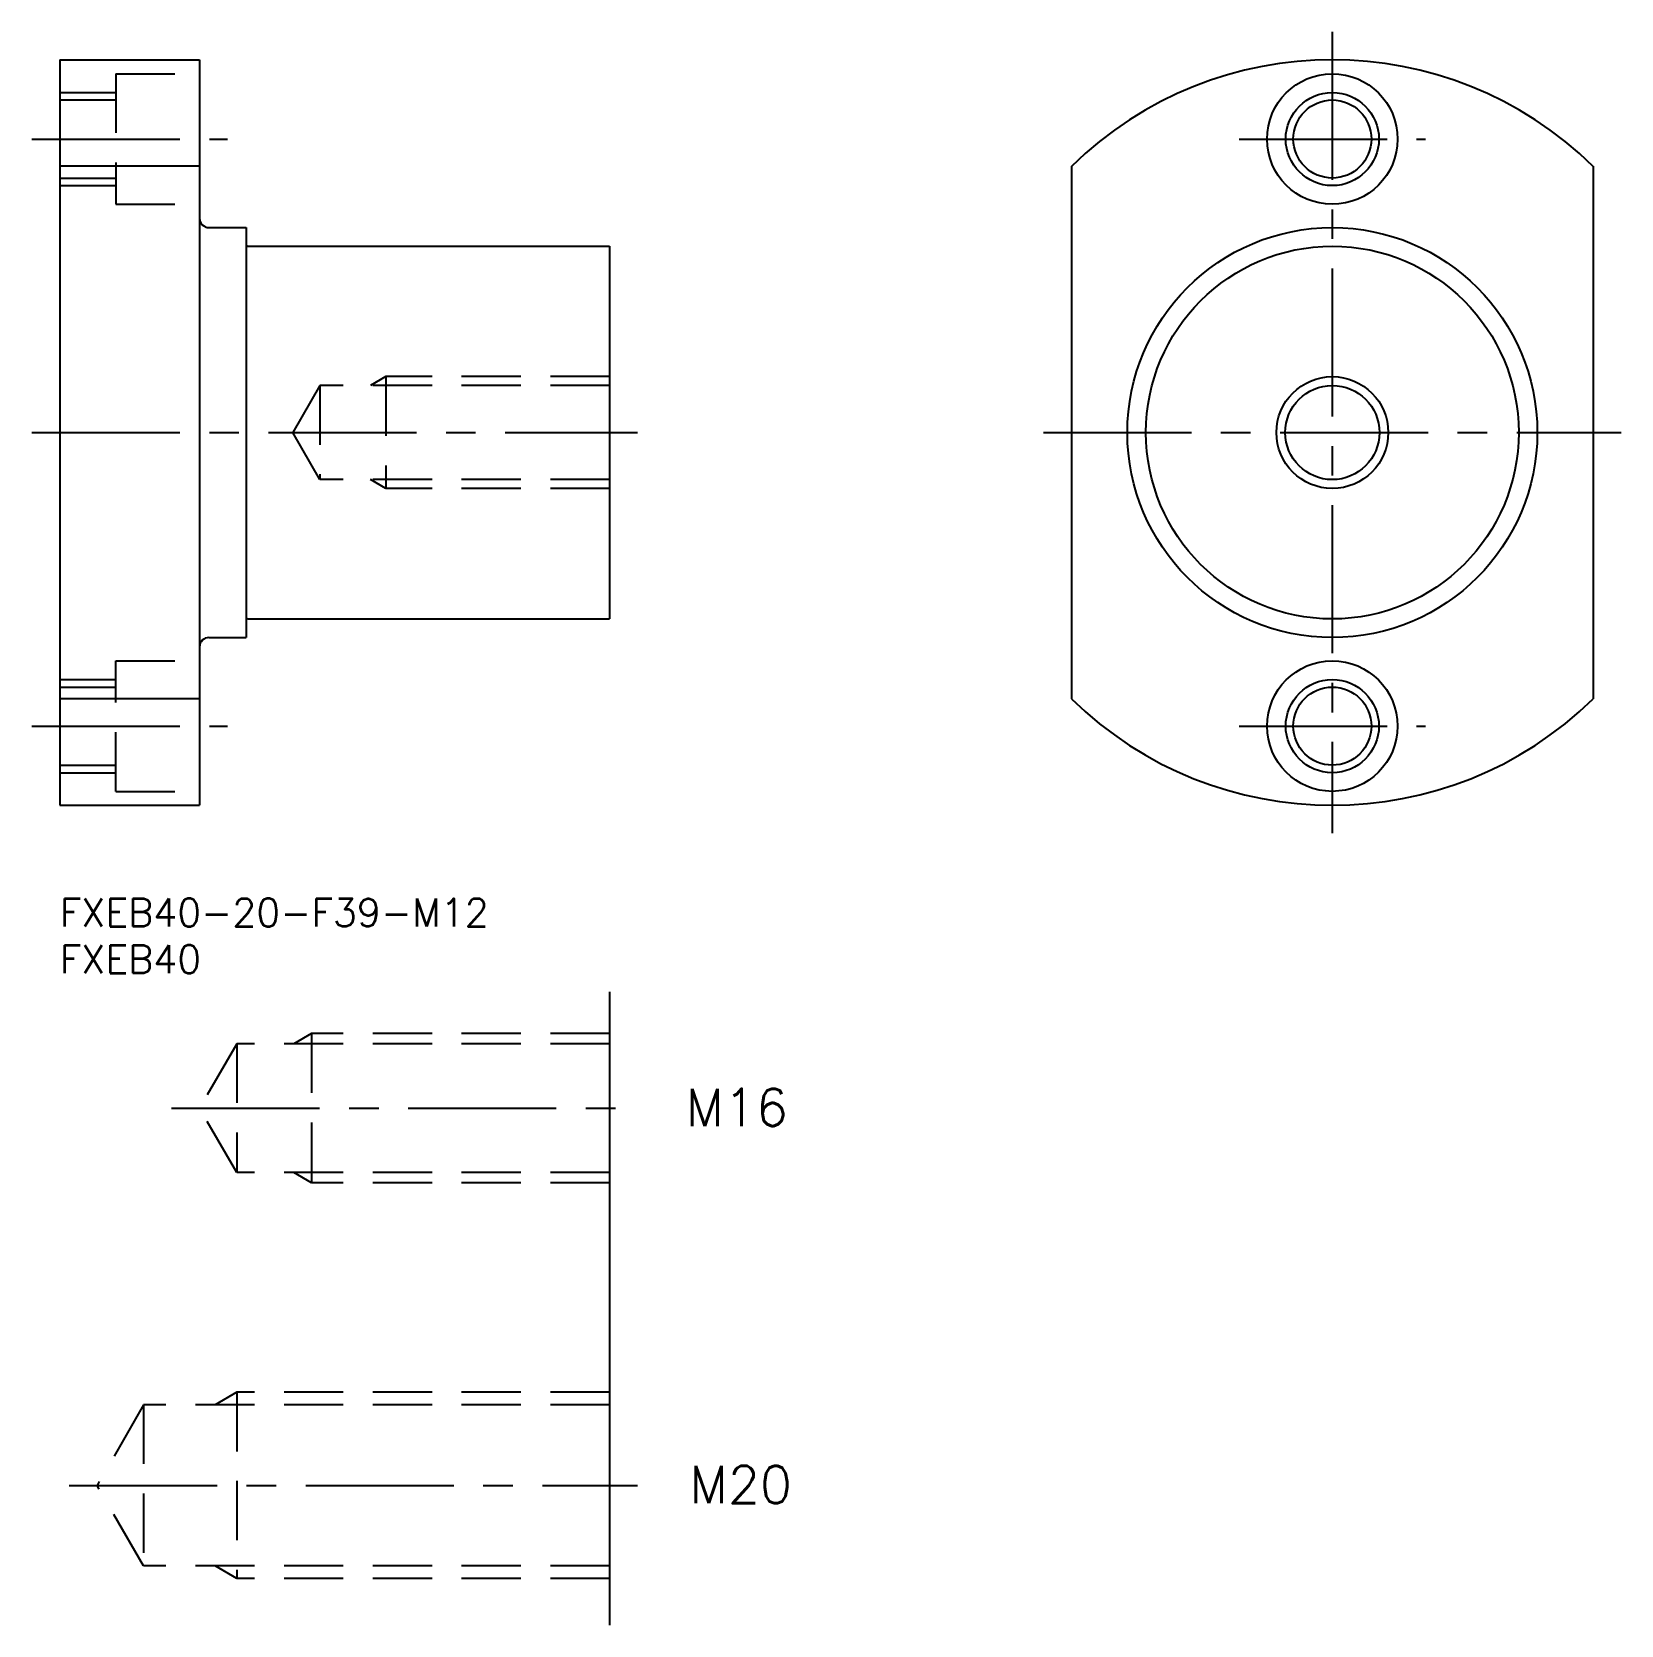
# Model space of a CAD drawing. Extents: x -3 to 168, y -78 to 93.
import ezdxf

# ---------------------------------------------------------------- set-up
doc = ezdxf.new("R2010")
doc.units = 0
doc.header["$LTSCALE"] = 0.5
doc.linetypes.add('CENTER', pattern=[50.8, 31.75, -6.35, 6.35, -6.35])
doc.linetypes.add('DASHED', pattern=[19.05, 12.7, -6.35])
for name, color, linetype in [('MSM_CENTER', 1, 'CENTER'), ('MSM_CONTINUOUS', 7, 'CONTINUOUS'), ('MSM_DASHED', 4, 'DASHED'), ('MSM_NARROW', 5, 'CONTINUOUS'), ('MSM_PART_NUMBER', 7, 'CONTINUOUS')]:
    doc.layers.add(name, color=color, linetype=linetype)
doc.styles.get("Standard").update_dxf_attribs({"font": 'txt.shx', "height": 3, "bigfont": 'bigfont.shx'})

# ---------------------------------------------------------------- blocks, each defined once
blk = doc.blocks.new('*U6')
at = {"layer": 'MSM_PART_NUMBER'}
blk.add_text('FXEB40-20-F39-M12', height=3, dxfattribs=at).set_placement((0, -3))
blk = doc.blocks.new('*U7')
at = {"layer": 'MSM_PART_NUMBER'}
blk.add_text('FXEB40', height=3, dxfattribs=at).set_placement((0, -8))

msp = doc.modelspace()

# ---------------------------------------------------------------- linework, layer by layer
at = {"layer": 'MSM_CENTER'}
for p, q in [((136.57, 93), (136.57, 7)), ((-3, 81.5), (18, 81.5)), ((126.57, 81.5), (146.57, 81.5)), ((-3, 50), (62, 50)), ((105.57, 50), (167.57, 50)), ((-3, 18.5), (18, 18.5)), ((126.57, 18.5), (146.57, 18.5)), ((12, -22.5), (62, -22.5)), ((1, -62.98), (62, -62.98))]:
    msp.add_line(p, q, dxfattribs=at)
at = {"layer": 'MSM_CONTINUOUS'}
for p, q in [((0, 90), (0, 10)), ((0, 90), (15, 90)), ((15, 90), (15, 10)), ((15, 78.57), (0, 78.57)), ((108.57, 78.57), (108.57, 21.43)), ((164.57, 78.57), (164.57, 21.43)), ((16, 72), (20, 72)), ((20, 72), (20, 28)), ((15, 70.5), (15, 70.5)), ((20.2, 70), (59, 70)), ((59, 70), (59, 30)), ((15, 50), (15, 50)), ((15, 29.5), (15, 29.5)), ((20.2, 30), (59, 30)), ((16, 28), (20, 28)), ((15, 21.43), (0, 21.43)), ((0, 10), (15, 10)), ((59, -10), (59, -77.98))]:
    msp.add_line(p, q, dxfattribs=at)
for centre, radius in [((136.57, 81.5), 7), ((136.57, 81.5), 4.19), ((136.57, 50), 22), ((136.57, 50), 20), ((136.57, 50), 5.05), ((136.57, 18.5), 7), ((136.57, 18.5), 4.19)]:
    msp.add_circle(centre, radius, dxfattribs=at)
for centre, radius, start, end in [((136.57, 50), 40, 45.573, 134.427), ((16, 73), 1, 180, 270), ((20.2, 70.2), 0.2, 180, 270), ((20.2, 29.8), 0.2, 90, 180), ((16, 27), 1, 90, 180), ((136.57, 50), 40, 225.573, 314.427)]:
    msp.add_arc(centre, radius, start, end, dxfattribs=at)
at = {"layer": 'MSM_DASHED'}
for p, q in [((6, 88.5), (6, 74.5)), ((6, 88.5), (15, 88.5)), ((0, 86.5), (6, 86.5)), ((0, 85.69), (6, 85.69)), ((0, 77.31), (6, 77.31)), ((0, 76.5), (6, 76.5)), ((6, 74.5), (15, 74.5)), ((27.92, 55.05), (25, 50)), ((27.92, 55.05), (27.92, 44.95)), ((59, 55.05), (27.92, 55.05)), ((35, 56), (33.36, 55.05)), ((35, 56), (35, 44)), ((59, 56), (35, 56)), ((27.92, 44.95), (25, 50)), ((59, 44.95), (27.92, 44.95)), ((35, 44), (33.36, 44.95)), ((59, 44), (35, 44)), ((6, 11.5), (6, 25.5)), ((6, 25.5), (15, 25.5)), ((0, 23.5), (6, 23.5)), ((0, 22.69), (6, 22.69)), ((0, 14.31), (6, 14.31)), ((0, 13.5), (6, 13.5)), ((6, 11.5), (15, 11.5)), ((27, -14.5), (25.13, -15.58)), ((59, -14.5), (27, -14.5)), ((27, -14.5), (27, -30.5)), ((18.99, -15.58), (15, -22.5)), ((59, -15.58), (18.99, -15.58)), ((18.99, -15.58), (18.99, -29.42)), ((18.99, -29.42), (15, -22.5)), ((59, -29.42), (18.99, -29.42)), ((27, -30.5), (25.13, -29.42)), ((59, -30.5), (27, -30.5)), ((19, -52.98), (16.66, -54.33)), ((59, -52.98), (19, -52.98)), ((19, -52.98), (19, -72.98)), ((8.99, -54.33), (4, -62.98)), ((59, -54.33), (8.99, -54.33)), ((8.99, -54.33), (8.99, -71.62)), ((8.99, -71.62), (4, -62.98)), ((59, -71.62), (8.99, -71.62)), ((19, -72.98), (16.66, -71.62)), ((59, -72.98), (19, -72.98))]:
    msp.add_line(p, q, dxfattribs=at)
at = {"layer": 'MSM_NARROW'}
for centre, radius in [((136.57, 81.5), 5), ((136.57, 50), 6), ((136.57, 18.5), 5)]:
    msp.add_circle(centre, radius, dxfattribs=at)

# ---------------------------------------------------------------- block references
at = {"layer": 'MSM_CONTINUOUS'}
for name in ['*U6', '*U7']:
    msp.add_blockref(name, (0, 0), dxfattribs=at)

# ---------------------------------------------------------------- texts
at = {"layer": 'MSM_PART_NUMBER'}
for s, p in [('M16', (67.17, -24.42)), ('M20', (67.59, -64.89))]:
    msp.add_text(s, height=4, dxfattribs=at).set_placement(p)

doc.saveas('drawing.dxf')
